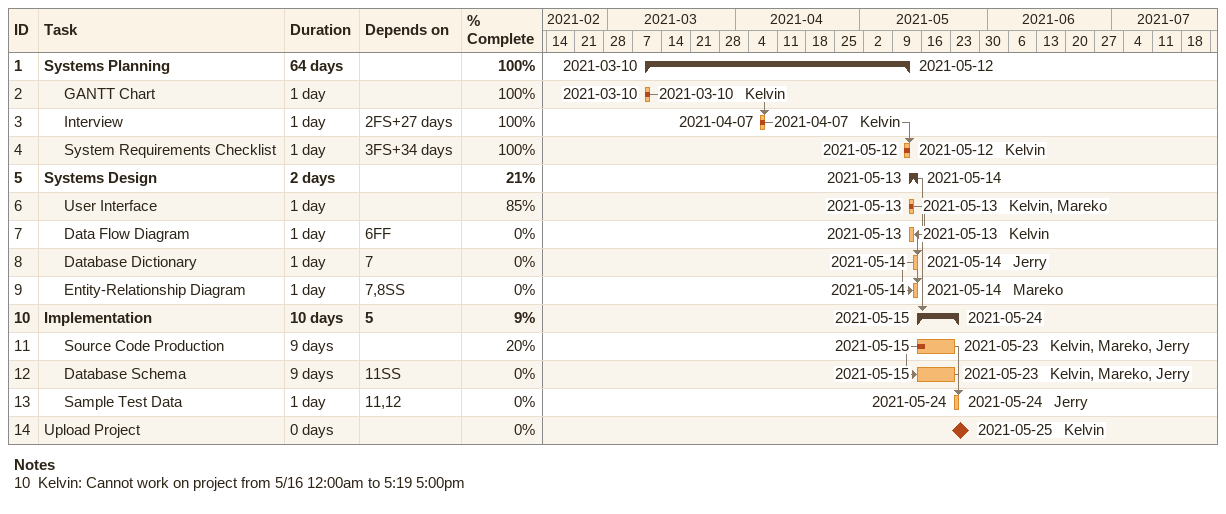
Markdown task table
| ID | Level | Task | Duration | Start | Finish | Predecessors | Resources | % complete |
|---|---|---|---|---|---|---|---|---|
| 1 | 1 | **Systems Planning** | 64d | 2021-03-10 | 2021-05-12 |  |  | 100 |
| 2 | 2 | GANTT Chart | 1d | 2021-03-10 | 2021-03-10 |  | Kelvin | 100 |
| 3 | 2 | Interview | 1d | 2021-04-07 | 2021-04-07 | 2FS+27d | Kelvin | 100 |
| 4 | 2 | System Requirements Checklist | 1d | 2021-05-12 | 2021-05-12 | 3FS+34d | Kelvin | 100 |
| 5 | 1 | **Systems Design** | 2d | 2021-05-13 | 2021-05-14 |  |  | 21 |
| 6 | 2 | User Interface | 1d | 2021-05-13 | 2021-05-13 |  | Kelvin, Mareko | 85 |
| 7 | 2 | Data Flow Diagram | 1d | 2021-05-13 | 2021-05-13 | 6FF | Kelvin | 0 |
| 8 | 2 | Database Dictionary | 1d | 2021-05-14 | 2021-05-14 | 7 | Jerry | 0 |
| 9 | 2 | Entity-Relationship Diagram | 1d | 2021-05-14 | 2021-05-14 | 7, 8SS | Mareko | 0 |
| 10 | 1 | **Implementation** | 10d | 2021-05-15 | 2021-05-24 | 5 |  | 9 |
| 11 | 2 | Source Code Production | 9d | 2021-05-15 | 2021-05-23 |  | Kelvin, Mareko, Jerry | 20 |
| 12 | 2 | Database Schema | 9d | 2021-05-15 | 2021-05-23 | 11SS | Kelvin, Mareko, Jerry | 0 |
| 13 | 2 | Sample Test Data | 1d | 2021-05-24 | 2021-05-24 | 11, 12 | Jerry | 0 |
| 14 | 1 | Upload Project | 0d | 2021-05-25 | 2021-05-25 |  | Kelvin | 0 |

Notes
- 10: Kelvin: Cannot work on project from 5/16 12:00am to 5:19 5:00pm
